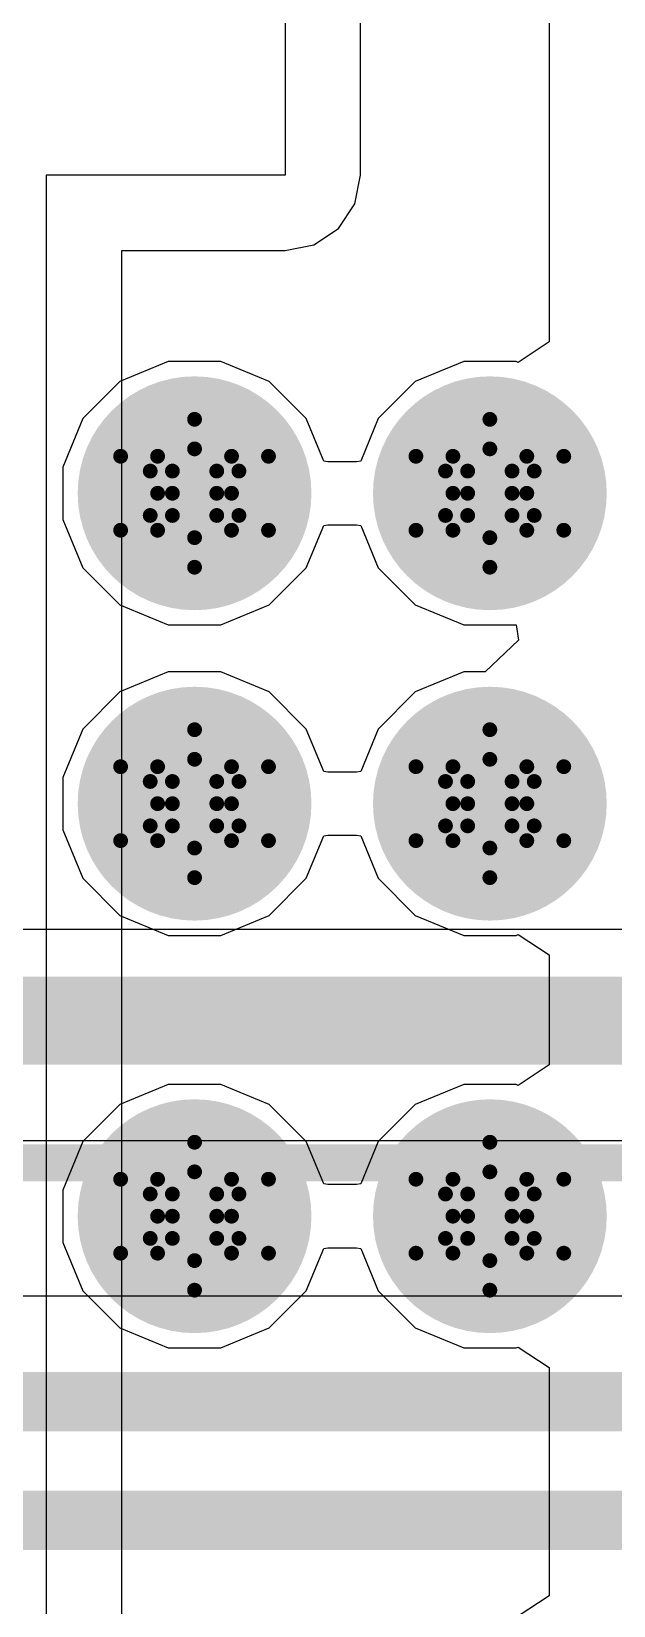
# Model space of a CAD drawing. Header units: inches. Extents: x -2.7 to 10.9, y -2.9 to 7.4.
# Drawn here: x 0.762 to 0.8407, y -1.4264 to -1.2136 of the extents above; entities that cross this region are included whole.
import ezdxf

# ---------------------------------------------------------------- set-up
doc = ezdxf.new("R2010")
doc.units = ezdxf.units.IN
doc.header["$MEASUREMENT"] = 0
for name, color, linetype in [('Board Outline', 216, 'Continuous'), ('Bottom Layer', 5, 'Continuous'), ('Bottom Solder', 6, 'Continuous'), ('Drill Drawing', 1, 'Continuous'), ('Layer 2', 16, 'Continuous'), ('Layer 3', 76, 'Continuous'), ('Top Layer', 1, 'Continuous'), ('Top Overlay', 2, 'Continuous'), ('Top Solder', 216, 'Continuous'), ('Via Holes', 16, 'Continuous')]:
    doc.layers.add(name, color=color, linetype=linetype)

# ---------------------------------------------------------------- blocks, each defined once
blk = doc.blocks.new('VKMD1451K101MV_3')
at = {"layer": 'Top Overlay'}
blk.add_lwpolyline([(0.04455, -0.16639, 0.006, 0.006, 0), (0.307, -0.16639, 0.006, 0.006, 0)], format="xyseb", dxfattribs=at)
blk = doc.blocks.new('VMMC0571J150MV_288')
at = {"layer": 'Top Overlay'}
blk.add_lwpolyline([(-0.095, 0.132, 0.005, 0.005, 0), (0.131, 0.132, 0.005, 0.005, 0)], format="xyseb", dxfattribs=at)

msp = doc.modelspace()

# ---------------------------------------------------------------- hatches: boundary and pattern name
at = {"layer": 'Bottom Layer'}
h = msp.add_hatch(color=5, dxfattribs=at)
edge = h.paths.add_edge_path()
edge.add_arc((0.78406, -1.27603), 0.01181, 0, 360)
h = msp.add_hatch(color=5, dxfattribs=at)
edge = h.paths.add_edge_path()
edge.add_arc((0.824, -1.27603), 0.01181, 0, 360)
h = msp.add_hatch(color=5, dxfattribs=at)
edge = h.paths.add_edge_path()
edge.add_arc((0.78406, -1.318), 0.01181, 0, 360)
h = msp.add_hatch(color=5, dxfattribs=at)
edge = h.paths.add_edge_path()
edge.add_arc((0.824, -1.318), 0.01181, 0, 360)
h = msp.add_hatch(color=5, dxfattribs=at)
edge = h.paths.add_edge_path()
edge.add_arc((0.78406, -1.37378), 0.01181, 0, 360)
h = msp.add_hatch(color=5, dxfattribs=at)
edge = h.paths.add_edge_path()
edge.add_arc((0.824, -1.37378), 0.01181, 0, 360)
at = {"layer": 'Bottom Solder'}
h = msp.add_hatch(color=6, dxfattribs=at)
edge = h.paths.add_edge_path()
edge.add_arc((0.78406, -1.27603), 0.01581, 0, 360)
h = msp.add_hatch(color=6, dxfattribs=at)
edge = h.paths.add_edge_path()
edge.add_arc((0.824, -1.27603), 0.01581, 0, 360)
h = msp.add_hatch(color=6, dxfattribs=at)
edge = h.paths.add_edge_path()
edge.add_arc((0.78406, -1.318), 0.01581, 0, 360)
h = msp.add_hatch(color=6, dxfattribs=at)
edge = h.paths.add_edge_path()
edge.add_arc((0.824, -1.318), 0.01581, 0, 360)
h = msp.add_hatch(color=6, dxfattribs=at)
edge = h.paths.add_edge_path()
edge.add_arc((0.78406, -1.37378), 0.01581, 0, 360)
h = msp.add_hatch(color=6, dxfattribs=at)
edge = h.paths.add_edge_path()
edge.add_arc((0.824, -1.37378), 0.01581, 0, 360)
at = {"layer": 'Layer 2'}
h = msp.add_hatch(color=16, dxfattribs=at)
edge = h.paths.add_edge_path()
edge.add_arc((0.78406, -1.27603), 0.01181, 0, 360)
h = msp.add_hatch(color=16, dxfattribs=at)
edge = h.paths.add_edge_path()
edge.add_arc((0.824, -1.27603), 0.01181, 0, 360)
h = msp.add_hatch(color=16, dxfattribs=at)
edge = h.paths.add_edge_path()
edge.add_arc((0.78406, -1.318), 0.01181, 0, 360)
h = msp.add_hatch(color=16, dxfattribs=at)
edge = h.paths.add_edge_path()
edge.add_arc((0.824, -1.318), 0.01181, 0, 360)
h = msp.add_hatch(color=16, dxfattribs=at)
edge = h.paths.add_edge_path()
edge.add_arc((0.78406, -1.37378), 0.01181, 0, 360)
h = msp.add_hatch(color=16, dxfattribs=at)
edge = h.paths.add_edge_path()
edge.add_arc((0.824, -1.37378), 0.01181, 0, 360)
at = {"layer": 'Layer 3'}
h = msp.add_hatch(color=76, dxfattribs=at)
edge = h.paths.add_edge_path()
edge.add_arc((0.78406, -1.27603), 0.01181, 0, 360)
h = msp.add_hatch(color=76, dxfattribs=at)
edge = h.paths.add_edge_path()
edge.add_arc((0.824, -1.27603), 0.01181, 0, 360)
h = msp.add_hatch(color=76, dxfattribs=at)
edge = h.paths.add_edge_path()
edge.add_arc((0.78406, -1.318), 0.01181, 0, 360)
h = msp.add_hatch(color=76, dxfattribs=at)
edge = h.paths.add_edge_path()
edge.add_arc((0.824, -1.318), 0.01181, 0, 360)
h = msp.add_hatch(color=76, dxfattribs=at)
edge = h.paths.add_edge_path()
edge.add_arc((0.78406, -1.37378), 0.01181, 0, 360)
h = msp.add_hatch(color=76, dxfattribs=at)
edge = h.paths.add_edge_path()
edge.add_arc((0.824, -1.37378), 0.01181, 0, 360)
at = {"layer": 'Top Layer'}
h = msp.add_hatch(color=1, dxfattribs=at)
edge = h.paths.add_edge_path()
edge.add_arc((0.78406, -1.27603), 0.01181, 0, 360)
h = msp.add_hatch(color=1, dxfattribs=at)
edge = h.paths.add_edge_path()
edge.add_arc((0.824, -1.27603), 0.01181, 0, 360)
h = msp.add_hatch(color=1, dxfattribs=at)
edge = h.paths.add_edge_path()
edge.add_arc((0.78406, -1.318), 0.01181, 0, 360)
h = msp.add_hatch(color=1, dxfattribs=at)
edge = h.paths.add_edge_path()
edge.add_arc((0.824, -1.318), 0.01181, 0, 360)
h = msp.add_hatch(color=1, dxfattribs=at)
edge = h.paths.add_edge_path()
edge.add_arc((0.78406, -1.37378), 0.01181, 0, 360)
h = msp.add_hatch(color=1, dxfattribs=at)
edge = h.paths.add_edge_path()
edge.add_arc((0.824, -1.37378), 0.01181, 0, 360)
at = {"layer": 'Top Solder'}
h = msp.add_hatch(color=216, dxfattribs=at)
edge = h.paths.add_edge_path()
edge.add_arc((0.78406, -1.27603), 0.01581, 0, 360)
h = msp.add_hatch(color=216, dxfattribs=at)
edge = h.paths.add_edge_path()
edge.add_arc((0.824, -1.27603), 0.01581, 0, 360)
h = msp.add_hatch(color=216, dxfattribs=at)
edge = h.paths.add_edge_path()
edge.add_arc((0.78406, -1.318), 0.01581, 0, 360)
h = msp.add_hatch(color=216, dxfattribs=at)
edge = h.paths.add_edge_path()
edge.add_arc((0.824, -1.318), 0.01581, 0, 360)
h = msp.add_hatch(color=216, dxfattribs=at)
edge = h.paths.add_edge_path()
edge.add_arc((0.78406, -1.37378), 0.01581, 0, 360)
h = msp.add_hatch(color=216, dxfattribs=at)
edge = h.paths.add_edge_path()
edge.add_arc((0.824, -1.37378), 0.01581, 0, 360)
at = {"layer": 'Via Holes'}
h = msp.add_hatch(color=7, dxfattribs=at)
edge = h.paths.add_edge_path()
edge.add_arc((0.78406, -1.27603), 0.00591, 0, 360)
h = msp.add_hatch(color=7, dxfattribs=at)
edge = h.paths.add_edge_path()
edge.add_arc((0.824, -1.27603), 0.00591, 0, 360)
h = msp.add_hatch(color=7, dxfattribs=at)
edge = h.paths.add_edge_path()
edge.add_arc((0.78406, -1.318), 0.00591, 0, 360)
h = msp.add_hatch(color=7, dxfattribs=at)
edge = h.paths.add_edge_path()
edge.add_arc((0.824, -1.318), 0.00591, 0, 360)
h = msp.add_hatch(color=7, dxfattribs=at)
edge = h.paths.add_edge_path()
edge.add_arc((0.78406, -1.37378), 0.00591, 0, 360)
h = msp.add_hatch(color=7, dxfattribs=at)
edge = h.paths.add_edge_path()
edge.add_arc((0.824, -1.37378), 0.00591, 0, 360)

# ---------------------------------------------------------------- linework, layer by layer
at = {"layer": 'Board Outline'}
msp.add_lwpolyline([(2.84412, -0.24125, 0.005, 0.005, -0.741893), (-2.49969, -1.37795, 0.005, 0.005, 0)], format="xyseb", dxfattribs=at)
at = {"layer": 'Bottom Layer'}
for p, q in [((1.13754, -1.33501), (0.74419, -1.33501)), ((0.68165, -1.36356), (1.13163, -1.36356)), ((1.1168, -1.38458), (0.67455, -1.38458))]:
    msp.add_line(p, q, dxfattribs=at)
for points in [[(0.67574, -1.34928, 0.008, 0.008, 0), (1.13754, -1.34928, 0.008, 0.008, 0)], [(0.67455, -1.39885, 0.008, 0.008, 0), (1.1168, -1.39885, 0.008, 0.008, 0)], [(0.68443, -1.41491, 0.008, 0.008, 0), (1.10305, -1.41491, 0.008, 0.008, 0)]]:
    msp.add_lwpolyline(points, format="xyseb", dxfattribs=at)
at = {"layer": 'Drill Drawing'}
for points in [[(0.77906, -1.27103, 0.002, 0.002, 0), (0.78406, -1.26603, 0.002, 0.002, 0)], [(0.78406, -1.26603, 0.002, 0.002, 0), (0.78906, -1.27103, 0.002, 0.002, 0)], [(0.819, -1.27103, 0.002, 0.002, 0), (0.824, -1.26603, 0.002, 0.002, 0)], [(0.824, -1.26603, 0.002, 0.002, 0), (0.829, -1.27103, 0.002, 0.002, 0)], [(0.77406, -1.27103, 0.002, 0.002, 0), (0.77906, -1.27603, 0.002, 0.002, 0)], [(0.77406, -1.27103, 0.002, 0.002, 0), (0.77906, -1.27103, 0.002, 0.002, 0)], [(0.78106, -1.27303, 0.002, 0.002, 0), (0.78406, -1.27003, 0.002, 0.002, 0)], [(0.78406, -1.27003, 0.002, 0.002, 0), (0.78706, -1.27303, 0.002, 0.002, 0)], [(0.78906, -1.27103, 0.002, 0.002, 0), (0.79406, -1.27103, 0.002, 0.002, 0)], [(0.78906, -1.27603, 0.002, 0.002, 0), (0.79406, -1.27103, 0.002, 0.002, 0)], [(0.814, -1.27103, 0.002, 0.002, 0), (0.819, -1.27603, 0.002, 0.002, 0)], [(0.814, -1.27103, 0.002, 0.002, 0), (0.819, -1.27103, 0.002, 0.002, 0)], [(0.821, -1.27303, 0.002, 0.002, 0), (0.824, -1.27003, 0.002, 0.002, 0)], [(0.824, -1.27003, 0.002, 0.002, 0), (0.827, -1.27303, 0.002, 0.002, 0)], [(0.829, -1.27103, 0.002, 0.002, 0), (0.834, -1.27103, 0.002, 0.002, 0)], [(0.829, -1.27603, 0.002, 0.002, 0), (0.834, -1.27103, 0.002, 0.002, 0)], [(0.77806, -1.27303, 0.002, 0.002, 0), (0.78106, -1.27603, 0.002, 0.002, 0)], [(0.77806, -1.27303, 0.002, 0.002, 0), (0.78106, -1.27303, 0.002, 0.002, 0)], [(0.78706, -1.27303, 0.002, 0.002, 0), (0.79006, -1.27303, 0.002, 0.002, 0)], [(0.78706, -1.27603, 0.002, 0.002, 0), (0.79006, -1.27303, 0.002, 0.002, 0)], [(0.818, -1.27303, 0.002, 0.002, 0), (0.821, -1.27603, 0.002, 0.002, 0)], [(0.818, -1.27303, 0.002, 0.002, 0), (0.821, -1.27303, 0.002, 0.002, 0)], [(0.827, -1.27303, 0.002, 0.002, 0), (0.83, -1.27303, 0.002, 0.002, 0)], [(0.827, -1.27603, 0.002, 0.002, 0), (0.83, -1.27303, 0.002, 0.002, 0)], [(0.77406, -1.28103, 0.002, 0.002, 0), (0.77906, -1.27603, 0.002, 0.002, 0)], [(0.77806, -1.27903, 0.002, 0.002, 0), (0.78106, -1.27603, 0.002, 0.002, 0)], [(0.78706, -1.27603, 0.002, 0.002, 0), (0.79006, -1.27903, 0.002, 0.002, 0)], [(0.78906, -1.27603, 0.002, 0.002, 0), (0.79406, -1.28103, 0.002, 0.002, 0)], [(0.814, -1.28103, 0.002, 0.002, 0), (0.819, -1.27603, 0.002, 0.002, 0)], [(0.818, -1.27903, 0.002, 0.002, 0), (0.821, -1.27603, 0.002, 0.002, 0)], [(0.827, -1.27603, 0.002, 0.002, 0), (0.83, -1.27903, 0.002, 0.002, 0)], [(0.829, -1.27603, 0.002, 0.002, 0), (0.834, -1.28103, 0.002, 0.002, 0)], [(0.77806, -1.27903, 0.002, 0.002, 0), (0.78106, -1.27903, 0.002, 0.002, 0)], [(0.78106, -1.27903, 0.002, 0.002, 0), (0.78406, -1.28203, 0.002, 0.002, 0)], [(0.78406, -1.28203, 0.002, 0.002, 0), (0.78706, -1.27903, 0.002, 0.002, 0)], [(0.78706, -1.27903, 0.002, 0.002, 0), (0.79006, -1.27903, 0.002, 0.002, 0)], [(0.818, -1.27903, 0.002, 0.002, 0), (0.821, -1.27903, 0.002, 0.002, 0)], [(0.821, -1.27903, 0.002, 0.002, 0), (0.824, -1.28203, 0.002, 0.002, 0)], [(0.824, -1.28203, 0.002, 0.002, 0), (0.827, -1.27903, 0.002, 0.002, 0)], [(0.827, -1.27903, 0.002, 0.002, 0), (0.83, -1.27903, 0.002, 0.002, 0)], [(0.77406, -1.28103, 0.002, 0.002, 0), (0.77906, -1.28103, 0.002, 0.002, 0)], [(0.77906, -1.28103, 0.002, 0.002, 0), (0.78406, -1.28603, 0.002, 0.002, 0)], [(0.78406, -1.28603, 0.002, 0.002, 0), (0.78906, -1.28103, 0.002, 0.002, 0)], [(0.78906, -1.28103, 0.002, 0.002, 0), (0.79406, -1.28103, 0.002, 0.002, 0)], [(0.814, -1.28103, 0.002, 0.002, 0), (0.819, -1.28103, 0.002, 0.002, 0)], [(0.819, -1.28103, 0.002, 0.002, 0), (0.824, -1.28603, 0.002, 0.002, 0)], [(0.824, -1.28603, 0.002, 0.002, 0), (0.829, -1.28103, 0.002, 0.002, 0)], [(0.829, -1.28103, 0.002, 0.002, 0), (0.834, -1.28103, 0.002, 0.002, 0)], [(0.77906, -1.313, 0.002, 0.002, 0), (0.78406, -1.308, 0.002, 0.002, 0)], [(0.78406, -1.308, 0.002, 0.002, 0), (0.78906, -1.313, 0.002, 0.002, 0)], [(0.819, -1.313, 0.002, 0.002, 0), (0.824, -1.308, 0.002, 0.002, 0)], [(0.824, -1.308, 0.002, 0.002, 0), (0.829, -1.313, 0.002, 0.002, 0)], [(0.78106, -1.315, 0.002, 0.002, 0), (0.78406, -1.312, 0.002, 0.002, 0)], [(0.78406, -1.312, 0.002, 0.002, 0), (0.78706, -1.315, 0.002, 0.002, 0)], [(0.821, -1.315, 0.002, 0.002, 0), (0.824, -1.312, 0.002, 0.002, 0)], [(0.824, -1.312, 0.002, 0.002, 0), (0.827, -1.315, 0.002, 0.002, 0)], [(0.77406, -1.313, 0.002, 0.002, 0), (0.77906, -1.318, 0.002, 0.002, 0)], [(0.77406, -1.313, 0.002, 0.002, 0), (0.77906, -1.313, 0.002, 0.002, 0)], [(0.78906, -1.313, 0.002, 0.002, 0), (0.79406, -1.313, 0.002, 0.002, 0)], [(0.78906, -1.318, 0.002, 0.002, 0), (0.79406, -1.313, 0.002, 0.002, 0)], [(0.814, -1.313, 0.002, 0.002, 0), (0.819, -1.318, 0.002, 0.002, 0)], [(0.814, -1.313, 0.002, 0.002, 0), (0.819, -1.313, 0.002, 0.002, 0)], [(0.829, -1.313, 0.002, 0.002, 0), (0.834, -1.313, 0.002, 0.002, 0)], [(0.829, -1.318, 0.002, 0.002, 0), (0.834, -1.313, 0.002, 0.002, 0)], [(0.77806, -1.315, 0.002, 0.002, 0), (0.78106, -1.318, 0.002, 0.002, 0)], [(0.77806, -1.315, 0.002, 0.002, 0), (0.78106, -1.315, 0.002, 0.002, 0)], [(0.78706, -1.315, 0.002, 0.002, 0), (0.79006, -1.315, 0.002, 0.002, 0)], [(0.78706, -1.318, 0.002, 0.002, 0), (0.79006, -1.315, 0.002, 0.002, 0)], [(0.818, -1.315, 0.002, 0.002, 0), (0.821, -1.318, 0.002, 0.002, 0)], [(0.818, -1.315, 0.002, 0.002, 0), (0.821, -1.315, 0.002, 0.002, 0)], [(0.827, -1.315, 0.002, 0.002, 0), (0.83, -1.315, 0.002, 0.002, 0)], [(0.827, -1.318, 0.002, 0.002, 0), (0.83, -1.315, 0.002, 0.002, 0)], [(0.77406, -1.323, 0.002, 0.002, 0), (0.77906, -1.318, 0.002, 0.002, 0)], [(0.77806, -1.321, 0.002, 0.002, 0), (0.78106, -1.318, 0.002, 0.002, 0)], [(0.78706, -1.318, 0.002, 0.002, 0), (0.79006, -1.321, 0.002, 0.002, 0)], [(0.78906, -1.318, 0.002, 0.002, 0), (0.79406, -1.323, 0.002, 0.002, 0)], [(0.814, -1.323, 0.002, 0.002, 0), (0.819, -1.318, 0.002, 0.002, 0)], [(0.818, -1.321, 0.002, 0.002, 0), (0.821, -1.318, 0.002, 0.002, 0)], [(0.827, -1.318, 0.002, 0.002, 0), (0.83, -1.321, 0.002, 0.002, 0)], [(0.829, -1.318, 0.002, 0.002, 0), (0.834, -1.323, 0.002, 0.002, 0)], [(0.77806, -1.321, 0.002, 0.002, 0), (0.78106, -1.321, 0.002, 0.002, 0)], [(0.78106, -1.321, 0.002, 0.002, 0), (0.78406, -1.324, 0.002, 0.002, 0)], [(0.78406, -1.324, 0.002, 0.002, 0), (0.78706, -1.321, 0.002, 0.002, 0)], [(0.78706, -1.321, 0.002, 0.002, 0), (0.79006, -1.321, 0.002, 0.002, 0)], [(0.818, -1.321, 0.002, 0.002, 0), (0.821, -1.321, 0.002, 0.002, 0)], [(0.821, -1.321, 0.002, 0.002, 0), (0.824, -1.324, 0.002, 0.002, 0)], [(0.824, -1.324, 0.002, 0.002, 0), (0.827, -1.321, 0.002, 0.002, 0)], [(0.827, -1.321, 0.002, 0.002, 0), (0.83, -1.321, 0.002, 0.002, 0)], [(0.77406, -1.323, 0.002, 0.002, 0), (0.77906, -1.323, 0.002, 0.002, 0)], [(0.77906, -1.323, 0.002, 0.002, 0), (0.78406, -1.328, 0.002, 0.002, 0)], [(0.78406, -1.328, 0.002, 0.002, 0), (0.78906, -1.323, 0.002, 0.002, 0)], [(0.78906, -1.323, 0.002, 0.002, 0), (0.79406, -1.323, 0.002, 0.002, 0)], [(0.814, -1.323, 0.002, 0.002, 0), (0.819, -1.323, 0.002, 0.002, 0)], [(0.819, -1.323, 0.002, 0.002, 0), (0.824, -1.328, 0.002, 0.002, 0)], [(0.824, -1.328, 0.002, 0.002, 0), (0.829, -1.323, 0.002, 0.002, 0)], [(0.829, -1.323, 0.002, 0.002, 0), (0.834, -1.323, 0.002, 0.002, 0)], [(0.77906, -1.36878, 0.002, 0.002, 0), (0.78406, -1.36378, 0.002, 0.002, 0)], [(0.78406, -1.36378, 0.002, 0.002, 0), (0.78906, -1.36878, 0.002, 0.002, 0)], [(0.819, -1.36878, 0.002, 0.002, 0), (0.824, -1.36378, 0.002, 0.002, 0)], [(0.824, -1.36378, 0.002, 0.002, 0), (0.829, -1.36878, 0.002, 0.002, 0)], [(0.77406, -1.36878, 0.002, 0.002, 0), (0.77906, -1.37378, 0.002, 0.002, 0)], [(0.77406, -1.36878, 0.002, 0.002, 0), (0.77906, -1.36878, 0.002, 0.002, 0)], [(0.78106, -1.37078, 0.002, 0.002, 0), (0.78406, -1.36778, 0.002, 0.002, 0)], [(0.78406, -1.36778, 0.002, 0.002, 0), (0.78706, -1.37078, 0.002, 0.002, 0)], [(0.78906, -1.36878, 0.002, 0.002, 0), (0.79406, -1.36878, 0.002, 0.002, 0)], [(0.78906, -1.37378, 0.002, 0.002, 0), (0.79406, -1.36878, 0.002, 0.002, 0)], [(0.814, -1.36878, 0.002, 0.002, 0), (0.819, -1.37378, 0.002, 0.002, 0)], [(0.814, -1.36878, 0.002, 0.002, 0), (0.819, -1.36878, 0.002, 0.002, 0)], [(0.821, -1.37078, 0.002, 0.002, 0), (0.824, -1.36778, 0.002, 0.002, 0)], [(0.824, -1.36778, 0.002, 0.002, 0), (0.827, -1.37078, 0.002, 0.002, 0)], [(0.829, -1.36878, 0.002, 0.002, 0), (0.834, -1.36878, 0.002, 0.002, 0)], [(0.829, -1.37378, 0.002, 0.002, 0), (0.834, -1.36878, 0.002, 0.002, 0)], [(0.77806, -1.37078, 0.002, 0.002, 0), (0.78106, -1.37378, 0.002, 0.002, 0)], [(0.77806, -1.37078, 0.002, 0.002, 0), (0.78106, -1.37078, 0.002, 0.002, 0)], [(0.78706, -1.37078, 0.002, 0.002, 0), (0.79006, -1.37078, 0.002, 0.002, 0)], [(0.78706, -1.37378, 0.002, 0.002, 0), (0.79006, -1.37078, 0.002, 0.002, 0)], [(0.818, -1.37078, 0.002, 0.002, 0), (0.821, -1.37378, 0.002, 0.002, 0)], [(0.818, -1.37078, 0.002, 0.002, 0), (0.821, -1.37078, 0.002, 0.002, 0)], [(0.827, -1.37078, 0.002, 0.002, 0), (0.83, -1.37078, 0.002, 0.002, 0)], [(0.827, -1.37378, 0.002, 0.002, 0), (0.83, -1.37078, 0.002, 0.002, 0)], [(0.77406, -1.37878, 0.002, 0.002, 0), (0.77906, -1.37378, 0.002, 0.002, 0)], [(0.77806, -1.37678, 0.002, 0.002, 0), (0.78106, -1.37378, 0.002, 0.002, 0)], [(0.78706, -1.37378, 0.002, 0.002, 0), (0.79006, -1.37678, 0.002, 0.002, 0)], [(0.78906, -1.37378, 0.002, 0.002, 0), (0.79406, -1.37878, 0.002, 0.002, 0)], [(0.814, -1.37878, 0.002, 0.002, 0), (0.819, -1.37378, 0.002, 0.002, 0)], [(0.818, -1.37678, 0.002, 0.002, 0), (0.821, -1.37378, 0.002, 0.002, 0)], [(0.827, -1.37378, 0.002, 0.002, 0), (0.83, -1.37678, 0.002, 0.002, 0)], [(0.829, -1.37378, 0.002, 0.002, 0), (0.834, -1.37878, 0.002, 0.002, 0)], [(0.77806, -1.37678, 0.002, 0.002, 0), (0.78106, -1.37678, 0.002, 0.002, 0)], [(0.78106, -1.37678, 0.002, 0.002, 0), (0.78406, -1.37978, 0.002, 0.002, 0)], [(0.78406, -1.37978, 0.002, 0.002, 0), (0.78706, -1.37678, 0.002, 0.002, 0)], [(0.78706, -1.37678, 0.002, 0.002, 0), (0.79006, -1.37678, 0.002, 0.002, 0)], [(0.818, -1.37678, 0.002, 0.002, 0), (0.821, -1.37678, 0.002, 0.002, 0)], [(0.821, -1.37678, 0.002, 0.002, 0), (0.824, -1.37978, 0.002, 0.002, 0)], [(0.824, -1.37978, 0.002, 0.002, 0), (0.827, -1.37678, 0.002, 0.002, 0)], [(0.827, -1.37678, 0.002, 0.002, 0), (0.83, -1.37678, 0.002, 0.002, 0)], [(0.77406, -1.37878, 0.002, 0.002, 0), (0.77906, -1.37878, 0.002, 0.002, 0)], [(0.77906, -1.37878, 0.002, 0.002, 0), (0.78406, -1.38378, 0.002, 0.002, 0)], [(0.78406, -1.38378, 0.002, 0.002, 0), (0.78906, -1.37878, 0.002, 0.002, 0)], [(0.78906, -1.37878, 0.002, 0.002, 0), (0.79406, -1.37878, 0.002, 0.002, 0)], [(0.814, -1.37878, 0.002, 0.002, 0), (0.819, -1.37878, 0.002, 0.002, 0)], [(0.819, -1.37878, 0.002, 0.002, 0), (0.824, -1.38378, 0.002, 0.002, 0)], [(0.824, -1.38378, 0.002, 0.002, 0), (0.829, -1.37878, 0.002, 0.002, 0)], [(0.829, -1.37878, 0.002, 0.002, 0), (0.834, -1.37878, 0.002, 0.002, 0)]]:
    msp.add_lwpolyline(points, format="xyseb", dxfattribs=at)
for points in [[(0.78356, -1.26603, 0.001, 0.001, 1), (0.78456, -1.26603, 0.001, 0.001, 1)], [(0.78356, -1.26603, 0.001, 0.001, 1), (0.78456, -1.26603, 0.001, 0.001, 1)], [(0.8235, -1.26603, 0.001, 0.001, 1), (0.8245, -1.26603, 0.001, 0.001, 1)], [(0.8235, -1.26603, 0.001, 0.001, 1), (0.8245, -1.26603, 0.001, 0.001, 1)], [(0.77356, -1.27103, 0.001, 0.001, 1), (0.77456, -1.27103, 0.001, 0.001, 1)], [(0.77356, -1.27103, 0.001, 0.001, 1), (0.77456, -1.27103, 0.001, 0.001, 1)], [(0.77856, -1.27103, 0.001, 0.001, 1), (0.77956, -1.27103, 0.001, 0.001, 1)], [(0.77856, -1.27103, 0.001, 0.001, 1), (0.77956, -1.27103, 0.001, 0.001, 1)], [(0.78356, -1.27003, 0.001, 0.001, 1), (0.78456, -1.27003, 0.001, 0.001, 1)], [(0.78356, -1.27003, 0.001, 0.001, 1), (0.78456, -1.27003, 0.001, 0.001, 1)], [(0.78856, -1.27103, 0.001, 0.001, 1), (0.78956, -1.27103, 0.001, 0.001, 1)], [(0.78856, -1.27103, 0.001, 0.001, 1), (0.78956, -1.27103, 0.001, 0.001, 1)], [(0.79356, -1.27103, 0.001, 0.001, 1), (0.79456, -1.27103, 0.001, 0.001, 1)], [(0.79356, -1.27103, 0.001, 0.001, 1), (0.79456, -1.27103, 0.001, 0.001, 1)], [(0.8135, -1.27103, 0.001, 0.001, 1), (0.8145, -1.27103, 0.001, 0.001, 1)], [(0.8135, -1.27103, 0.001, 0.001, 1), (0.8145, -1.27103, 0.001, 0.001, 1)], [(0.8185, -1.27103, 0.001, 0.001, 1), (0.8195, -1.27103, 0.001, 0.001, 1)], [(0.8185, -1.27103, 0.001, 0.001, 1), (0.8195, -1.27103, 0.001, 0.001, 1)], [(0.8235, -1.27003, 0.001, 0.001, 1), (0.8245, -1.27003, 0.001, 0.001, 1)], [(0.8235, -1.27003, 0.001, 0.001, 1), (0.8245, -1.27003, 0.001, 0.001, 1)], [(0.8285, -1.27103, 0.001, 0.001, 1), (0.8295, -1.27103, 0.001, 0.001, 1)], [(0.8285, -1.27103, 0.001, 0.001, 1), (0.8295, -1.27103, 0.001, 0.001, 1)], [(0.8335, -1.27103, 0.001, 0.001, 1), (0.8345, -1.27103, 0.001, 0.001, 1)], [(0.8335, -1.27103, 0.001, 0.001, 1), (0.8345, -1.27103, 0.001, 0.001, 1)], [(0.77756, -1.27303, 0.001, 0.001, 1), (0.77856, -1.27303, 0.001, 0.001, 1)], [(0.77756, -1.27303, 0.001, 0.001, 1), (0.77856, -1.27303, 0.001, 0.001, 1)], [(0.78056, -1.27303, 0.001, 0.001, 1), (0.78156, -1.27303, 0.001, 0.001, 1)], [(0.78056, -1.27303, 0.001, 0.001, 1), (0.78156, -1.27303, 0.001, 0.001, 1)], [(0.78656, -1.27303, 0.001, 0.001, 1), (0.78756, -1.27303, 0.001, 0.001, 1)], [(0.78656, -1.27303, 0.001, 0.001, 1), (0.78756, -1.27303, 0.001, 0.001, 1)], [(0.78956, -1.27303, 0.001, 0.001, 1), (0.79056, -1.27303, 0.001, 0.001, 1)], [(0.78956, -1.27303, 0.001, 0.001, 1), (0.79056, -1.27303, 0.001, 0.001, 1)], [(0.8175, -1.27303, 0.001, 0.001, 1), (0.8185, -1.27303, 0.001, 0.001, 1)], [(0.8175, -1.27303, 0.001, 0.001, 1), (0.8185, -1.27303, 0.001, 0.001, 1)], [(0.8205, -1.27303, 0.001, 0.001, 1), (0.8215, -1.27303, 0.001, 0.001, 1)], [(0.8205, -1.27303, 0.001, 0.001, 1), (0.8215, -1.27303, 0.001, 0.001, 1)], [(0.8265, -1.27303, 0.001, 0.001, 1), (0.8275, -1.27303, 0.001, 0.001, 1)], [(0.8265, -1.27303, 0.001, 0.001, 1), (0.8275, -1.27303, 0.001, 0.001, 1)], [(0.8295, -1.27303, 0.001, 0.001, 1), (0.8305, -1.27303, 0.001, 0.001, 1)], [(0.8295, -1.27303, 0.001, 0.001, 1), (0.8305, -1.27303, 0.001, 0.001, 1)], [(0.77856, -1.27603, 0.001, 0.001, 1), (0.77956, -1.27603, 0.001, 0.001, 1)], [(0.77856, -1.27603, 0.001, 0.001, 1), (0.77956, -1.27603, 0.001, 0.001, 1)], [(0.78056, -1.27603, 0.001, 0.001, 1), (0.78156, -1.27603, 0.001, 0.001, 1)], [(0.78056, -1.27603, 0.001, 0.001, 1), (0.78156, -1.27603, 0.001, 0.001, 1)], [(0.78656, -1.27603, 0.001, 0.001, 1), (0.78756, -1.27603, 0.001, 0.001, 1)], [(0.78656, -1.27603, 0.001, 0.001, 1), (0.78756, -1.27603, 0.001, 0.001, 1)], [(0.78856, -1.27603, 0.001, 0.001, 1), (0.78956, -1.27603, 0.001, 0.001, 1)], [(0.78856, -1.27603, 0.001, 0.001, 1), (0.78956, -1.27603, 0.001, 0.001, 1)], [(0.8185, -1.27603, 0.001, 0.001, 1), (0.8195, -1.27603, 0.001, 0.001, 1)], [(0.8185, -1.27603, 0.001, 0.001, 1), (0.8195, -1.27603, 0.001, 0.001, 1)], [(0.8205, -1.27603, 0.001, 0.001, 1), (0.8215, -1.27603, 0.001, 0.001, 1)], [(0.8205, -1.27603, 0.001, 0.001, 1), (0.8215, -1.27603, 0.001, 0.001, 1)], [(0.8265, -1.27603, 0.001, 0.001, 1), (0.8275, -1.27603, 0.001, 0.001, 1)], [(0.8265, -1.27603, 0.001, 0.001, 1), (0.8275, -1.27603, 0.001, 0.001, 1)], [(0.8285, -1.27603, 0.001, 0.001, 1), (0.8295, -1.27603, 0.001, 0.001, 1)], [(0.8285, -1.27603, 0.001, 0.001, 1), (0.8295, -1.27603, 0.001, 0.001, 1)], [(0.77756, -1.27903, 0.001, 0.001, 1), (0.77856, -1.27903, 0.001, 0.001, 1)], [(0.77756, -1.27903, 0.001, 0.001, 1), (0.77856, -1.27903, 0.001, 0.001, 1)], [(0.78056, -1.27903, 0.001, 0.001, 1), (0.78156, -1.27903, 0.001, 0.001, 1)], [(0.78056, -1.27903, 0.001, 0.001, 1), (0.78156, -1.27903, 0.001, 0.001, 1)], [(0.78656, -1.27903, 0.001, 0.001, 1), (0.78756, -1.27903, 0.001, 0.001, 1)], [(0.78656, -1.27903, 0.001, 0.001, 1), (0.78756, -1.27903, 0.001, 0.001, 1)], [(0.78956, -1.27903, 0.001, 0.001, 1), (0.79056, -1.27903, 0.001, 0.001, 1)], [(0.78956, -1.27903, 0.001, 0.001, 1), (0.79056, -1.27903, 0.001, 0.001, 1)], [(0.8175, -1.27903, 0.001, 0.001, 1), (0.8185, -1.27903, 0.001, 0.001, 1)], [(0.8175, -1.27903, 0.001, 0.001, 1), (0.8185, -1.27903, 0.001, 0.001, 1)], [(0.8205, -1.27903, 0.001, 0.001, 1), (0.8215, -1.27903, 0.001, 0.001, 1)], [(0.8205, -1.27903, 0.001, 0.001, 1), (0.8215, -1.27903, 0.001, 0.001, 1)], [(0.8265, -1.27903, 0.001, 0.001, 1), (0.8275, -1.27903, 0.001, 0.001, 1)], [(0.8265, -1.27903, 0.001, 0.001, 1), (0.8275, -1.27903, 0.001, 0.001, 1)], [(0.8295, -1.27903, 0.001, 0.001, 1), (0.8305, -1.27903, 0.001, 0.001, 1)], [(0.8295, -1.27903, 0.001, 0.001, 1), (0.8305, -1.27903, 0.001, 0.001, 1)], [(0.77356, -1.28103, 0.001, 0.001, 1), (0.77456, -1.28103, 0.001, 0.001, 1)], [(0.77356, -1.28103, 0.001, 0.001, 1), (0.77456, -1.28103, 0.001, 0.001, 1)], [(0.77856, -1.28103, 0.001, 0.001, 1), (0.77956, -1.28103, 0.001, 0.001, 1)], [(0.77856, -1.28103, 0.001, 0.001, 1), (0.77956, -1.28103, 0.001, 0.001, 1)], [(0.78356, -1.28203, 0.001, 0.001, 1), (0.78456, -1.28203, 0.001, 0.001, 1)], [(0.78356, -1.28203, 0.001, 0.001, 1), (0.78456, -1.28203, 0.001, 0.001, 1)], [(0.78856, -1.28103, 0.001, 0.001, 1), (0.78956, -1.28103, 0.001, 0.001, 1)], [(0.78856, -1.28103, 0.001, 0.001, 1), (0.78956, -1.28103, 0.001, 0.001, 1)], [(0.79356, -1.28103, 0.001, 0.001, 1), (0.79456, -1.28103, 0.001, 0.001, 1)], [(0.79356, -1.28103, 0.001, 0.001, 1), (0.79456, -1.28103, 0.001, 0.001, 1)], [(0.8135, -1.28103, 0.001, 0.001, 1), (0.8145, -1.28103, 0.001, 0.001, 1)], [(0.8135, -1.28103, 0.001, 0.001, 1), (0.8145, -1.28103, 0.001, 0.001, 1)], [(0.8185, -1.28103, 0.001, 0.001, 1), (0.8195, -1.28103, 0.001, 0.001, 1)], [(0.8185, -1.28103, 0.001, 0.001, 1), (0.8195, -1.28103, 0.001, 0.001, 1)], [(0.8235, -1.28203, 0.001, 0.001, 1), (0.8245, -1.28203, 0.001, 0.001, 1)], [(0.8235, -1.28203, 0.001, 0.001, 1), (0.8245, -1.28203, 0.001, 0.001, 1)], [(0.8285, -1.28103, 0.001, 0.001, 1), (0.8295, -1.28103, 0.001, 0.001, 1)], [(0.8285, -1.28103, 0.001, 0.001, 1), (0.8295, -1.28103, 0.001, 0.001, 1)], [(0.8335, -1.28103, 0.001, 0.001, 1), (0.8345, -1.28103, 0.001, 0.001, 1)], [(0.8335, -1.28103, 0.001, 0.001, 1), (0.8345, -1.28103, 0.001, 0.001, 1)], [(0.78356, -1.28603, 0.001, 0.001, 1), (0.78456, -1.28603, 0.001, 0.001, 1)], [(0.78356, -1.28603, 0.001, 0.001, 1), (0.78456, -1.28603, 0.001, 0.001, 1)], [(0.8235, -1.28603, 0.001, 0.001, 1), (0.8245, -1.28603, 0.001, 0.001, 1)], [(0.8235, -1.28603, 0.001, 0.001, 1), (0.8245, -1.28603, 0.001, 0.001, 1)], [(0.78356, -1.308, 0.001, 0.001, 1), (0.78456, -1.308, 0.001, 0.001, 1)], [(0.78356, -1.308, 0.001, 0.001, 1), (0.78456, -1.308, 0.001, 0.001, 1)], [(0.8235, -1.308, 0.001, 0.001, 1), (0.8245, -1.308, 0.001, 0.001, 1)], [(0.8235, -1.308, 0.001, 0.001, 1), (0.8245, -1.308, 0.001, 0.001, 1)], [(0.78356, -1.312, 0.001, 0.001, 1), (0.78456, -1.312, 0.001, 0.001, 1)], [(0.78356, -1.312, 0.001, 0.001, 1), (0.78456, -1.312, 0.001, 0.001, 1)], [(0.8235, -1.312, 0.001, 0.001, 1), (0.8245, -1.312, 0.001, 0.001, 1)], [(0.8235, -1.312, 0.001, 0.001, 1), (0.8245, -1.312, 0.001, 0.001, 1)], [(0.77356, -1.313, 0.001, 0.001, 1), (0.77456, -1.313, 0.001, 0.001, 1)], [(0.77356, -1.313, 0.001, 0.001, 1), (0.77456, -1.313, 0.001, 0.001, 1)], [(0.77856, -1.313, 0.001, 0.001, 1), (0.77956, -1.313, 0.001, 0.001, 1)], [(0.77856, -1.313, 0.001, 0.001, 1), (0.77956, -1.313, 0.001, 0.001, 1)], [(0.78856, -1.313, 0.001, 0.001, 1), (0.78956, -1.313, 0.001, 0.001, 1)], [(0.78856, -1.313, 0.001, 0.001, 1), (0.78956, -1.313, 0.001, 0.001, 1)], [(0.79356, -1.313, 0.001, 0.001, 1), (0.79456, -1.313, 0.001, 0.001, 1)], [(0.79356, -1.313, 0.001, 0.001, 1), (0.79456, -1.313, 0.001, 0.001, 1)], [(0.8135, -1.313, 0.001, 0.001, 1), (0.8145, -1.313, 0.001, 0.001, 1)], [(0.8135, -1.313, 0.001, 0.001, 1), (0.8145, -1.313, 0.001, 0.001, 1)], [(0.8185, -1.313, 0.001, 0.001, 1), (0.8195, -1.313, 0.001, 0.001, 1)], [(0.8185, -1.313, 0.001, 0.001, 1), (0.8195, -1.313, 0.001, 0.001, 1)], [(0.8285, -1.313, 0.001, 0.001, 1), (0.8295, -1.313, 0.001, 0.001, 1)], [(0.8285, -1.313, 0.001, 0.001, 1), (0.8295, -1.313, 0.001, 0.001, 1)], [(0.8335, -1.313, 0.001, 0.001, 1), (0.8345, -1.313, 0.001, 0.001, 1)], [(0.8335, -1.313, 0.001, 0.001, 1), (0.8345, -1.313, 0.001, 0.001, 1)], [(0.77756, -1.315, 0.001, 0.001, 1), (0.77856, -1.315, 0.001, 0.001, 1)], [(0.77756, -1.315, 0.001, 0.001, 1), (0.77856, -1.315, 0.001, 0.001, 1)], [(0.78056, -1.315, 0.001, 0.001, 1), (0.78156, -1.315, 0.001, 0.001, 1)], [(0.78056, -1.315, 0.001, 0.001, 1), (0.78156, -1.315, 0.001, 0.001, 1)], [(0.78656, -1.315, 0.001, 0.001, 1), (0.78756, -1.315, 0.001, 0.001, 1)], [(0.78656, -1.315, 0.001, 0.001, 1), (0.78756, -1.315, 0.001, 0.001, 1)], [(0.78956, -1.315, 0.001, 0.001, 1), (0.79056, -1.315, 0.001, 0.001, 1)], [(0.78956, -1.315, 0.001, 0.001, 1), (0.79056, -1.315, 0.001, 0.001, 1)], [(0.8175, -1.315, 0.001, 0.001, 1), (0.8185, -1.315, 0.001, 0.001, 1)], [(0.8175, -1.315, 0.001, 0.001, 1), (0.8185, -1.315, 0.001, 0.001, 1)], [(0.8205, -1.315, 0.001, 0.001, 1), (0.8215, -1.315, 0.001, 0.001, 1)], [(0.8205, -1.315, 0.001, 0.001, 1), (0.8215, -1.315, 0.001, 0.001, 1)], [(0.8265, -1.315, 0.001, 0.001, 1), (0.8275, -1.315, 0.001, 0.001, 1)], [(0.8265, -1.315, 0.001, 0.001, 1), (0.8275, -1.315, 0.001, 0.001, 1)], [(0.8295, -1.315, 0.001, 0.001, 1), (0.8305, -1.315, 0.001, 0.001, 1)], [(0.8295, -1.315, 0.001, 0.001, 1), (0.8305, -1.315, 0.001, 0.001, 1)], [(0.77856, -1.318, 0.001, 0.001, 1), (0.77956, -1.318, 0.001, 0.001, 1)], [(0.77856, -1.318, 0.001, 0.001, 1), (0.77956, -1.318, 0.001, 0.001, 1)], [(0.78056, -1.318, 0.001, 0.001, 1), (0.78156, -1.318, 0.001, 0.001, 1)], [(0.78056, -1.318, 0.001, 0.001, 1), (0.78156, -1.318, 0.001, 0.001, 1)], [(0.78656, -1.318, 0.001, 0.001, 1), (0.78756, -1.318, 0.001, 0.001, 1)], [(0.78656, -1.318, 0.001, 0.001, 1), (0.78756, -1.318, 0.001, 0.001, 1)], [(0.78856, -1.318, 0.001, 0.001, 1), (0.78956, -1.318, 0.001, 0.001, 1)], [(0.78856, -1.318, 0.001, 0.001, 1), (0.78956, -1.318, 0.001, 0.001, 1)], [(0.8185, -1.318, 0.001, 0.001, 1), (0.8195, -1.318, 0.001, 0.001, 1)], [(0.8185, -1.318, 0.001, 0.001, 1), (0.8195, -1.318, 0.001, 0.001, 1)], [(0.8205, -1.318, 0.001, 0.001, 1), (0.8215, -1.318, 0.001, 0.001, 1)], [(0.8205, -1.318, 0.001, 0.001, 1), (0.8215, -1.318, 0.001, 0.001, 1)], [(0.8265, -1.318, 0.001, 0.001, 1), (0.8275, -1.318, 0.001, 0.001, 1)], [(0.8265, -1.318, 0.001, 0.001, 1), (0.8275, -1.318, 0.001, 0.001, 1)], [(0.8285, -1.318, 0.001, 0.001, 1), (0.8295, -1.318, 0.001, 0.001, 1)], [(0.8285, -1.318, 0.001, 0.001, 1), (0.8295, -1.318, 0.001, 0.001, 1)], [(0.77756, -1.321, 0.001, 0.001, 1), (0.77856, -1.321, 0.001, 0.001, 1)], [(0.77756, -1.321, 0.001, 0.001, 1), (0.77856, -1.321, 0.001, 0.001, 1)], [(0.78056, -1.321, 0.001, 0.001, 1), (0.78156, -1.321, 0.001, 0.001, 1)], [(0.78056, -1.321, 0.001, 0.001, 1), (0.78156, -1.321, 0.001, 0.001, 1)], [(0.78656, -1.321, 0.001, 0.001, 1), (0.78756, -1.321, 0.001, 0.001, 1)], [(0.78656, -1.321, 0.001, 0.001, 1), (0.78756, -1.321, 0.001, 0.001, 1)], [(0.78956, -1.321, 0.001, 0.001, 1), (0.79056, -1.321, 0.001, 0.001, 1)], [(0.78956, -1.321, 0.001, 0.001, 1), (0.79056, -1.321, 0.001, 0.001, 1)], [(0.8175, -1.321, 0.001, 0.001, 1), (0.8185, -1.321, 0.001, 0.001, 1)], [(0.8175, -1.321, 0.001, 0.001, 1), (0.8185, -1.321, 0.001, 0.001, 1)], [(0.8205, -1.321, 0.001, 0.001, 1), (0.8215, -1.321, 0.001, 0.001, 1)], [(0.8205, -1.321, 0.001, 0.001, 1), (0.8215, -1.321, 0.001, 0.001, 1)], [(0.8265, -1.321, 0.001, 0.001, 1), (0.8275, -1.321, 0.001, 0.001, 1)], [(0.8265, -1.321, 0.001, 0.001, 1), (0.8275, -1.321, 0.001, 0.001, 1)], [(0.8295, -1.321, 0.001, 0.001, 1), (0.8305, -1.321, 0.001, 0.001, 1)], [(0.8295, -1.321, 0.001, 0.001, 1), (0.8305, -1.321, 0.001, 0.001, 1)], [(0.77356, -1.323, 0.001, 0.001, 1), (0.77456, -1.323, 0.001, 0.001, 1)], [(0.77356, -1.323, 0.001, 0.001, 1), (0.77456, -1.323, 0.001, 0.001, 1)], [(0.77856, -1.323, 0.001, 0.001, 1), (0.77956, -1.323, 0.001, 0.001, 1)], [(0.77856, -1.323, 0.001, 0.001, 1), (0.77956, -1.323, 0.001, 0.001, 1)], [(0.78356, -1.324, 0.001, 0.001, 1), (0.78456, -1.324, 0.001, 0.001, 1)], [(0.78356, -1.324, 0.001, 0.001, 1), (0.78456, -1.324, 0.001, 0.001, 1)], [(0.78856, -1.323, 0.001, 0.001, 1), (0.78956, -1.323, 0.001, 0.001, 1)], [(0.78856, -1.323, 0.001, 0.001, 1), (0.78956, -1.323, 0.001, 0.001, 1)], [(0.79356, -1.323, 0.001, 0.001, 1), (0.79456, -1.323, 0.001, 0.001, 1)], [(0.79356, -1.323, 0.001, 0.001, 1), (0.79456, -1.323, 0.001, 0.001, 1)], [(0.8135, -1.323, 0.001, 0.001, 1), (0.8145, -1.323, 0.001, 0.001, 1)], [(0.8135, -1.323, 0.001, 0.001, 1), (0.8145, -1.323, 0.001, 0.001, 1)], [(0.8185, -1.323, 0.001, 0.001, 1), (0.8195, -1.323, 0.001, 0.001, 1)], [(0.8185, -1.323, 0.001, 0.001, 1), (0.8195, -1.323, 0.001, 0.001, 1)], [(0.8235, -1.324, 0.001, 0.001, 1), (0.8245, -1.324, 0.001, 0.001, 1)], [(0.8235, -1.324, 0.001, 0.001, 1), (0.8245, -1.324, 0.001, 0.001, 1)], [(0.8285, -1.323, 0.001, 0.001, 1), (0.8295, -1.323, 0.001, 0.001, 1)], [(0.8285, -1.323, 0.001, 0.001, 1), (0.8295, -1.323, 0.001, 0.001, 1)], [(0.8335, -1.323, 0.001, 0.001, 1), (0.8345, -1.323, 0.001, 0.001, 1)], [(0.8335, -1.323, 0.001, 0.001, 1), (0.8345, -1.323, 0.001, 0.001, 1)], [(0.78356, -1.328, 0.001, 0.001, 1), (0.78456, -1.328, 0.001, 0.001, 1)], [(0.78356, -1.328, 0.001, 0.001, 1), (0.78456, -1.328, 0.001, 0.001, 1)], [(0.8235, -1.328, 0.001, 0.001, 1), (0.8245, -1.328, 0.001, 0.001, 1)], [(0.8235, -1.328, 0.001, 0.001, 1), (0.8245, -1.328, 0.001, 0.001, 1)], [(0.78356, -1.36378, 0.001, 0.001, 1), (0.78456, -1.36378, 0.001, 0.001, 1)], [(0.78356, -1.36378, 0.001, 0.001, 1), (0.78456, -1.36378, 0.001, 0.001, 1)], [(0.8235, -1.36378, 0.001, 0.001, 1), (0.8245, -1.36378, 0.001, 0.001, 1)], [(0.8235, -1.36378, 0.001, 0.001, 1), (0.8245, -1.36378, 0.001, 0.001, 1)], [(0.77356, -1.36878, 0.001, 0.001, 1), (0.77456, -1.36878, 0.001, 0.001, 1)], [(0.77356, -1.36878, 0.001, 0.001, 1), (0.77456, -1.36878, 0.001, 0.001, 1)], [(0.77856, -1.36878, 0.001, 0.001, 1), (0.77956, -1.36878, 0.001, 0.001, 1)], [(0.77856, -1.36878, 0.001, 0.001, 1), (0.77956, -1.36878, 0.001, 0.001, 1)], [(0.78356, -1.36778, 0.001, 0.001, 1), (0.78456, -1.36778, 0.001, 0.001, 1)], [(0.78356, -1.36778, 0.001, 0.001, 1), (0.78456, -1.36778, 0.001, 0.001, 1)], [(0.78856, -1.36878, 0.001, 0.001, 1), (0.78956, -1.36878, 0.001, 0.001, 1)], [(0.78856, -1.36878, 0.001, 0.001, 1), (0.78956, -1.36878, 0.001, 0.001, 1)], [(0.79356, -1.36878, 0.001, 0.001, 1), (0.79456, -1.36878, 0.001, 0.001, 1)], [(0.79356, -1.36878, 0.001, 0.001, 1), (0.79456, -1.36878, 0.001, 0.001, 1)], [(0.8135, -1.36878, 0.001, 0.001, 1), (0.8145, -1.36878, 0.001, 0.001, 1)], [(0.8135, -1.36878, 0.001, 0.001, 1), (0.8145, -1.36878, 0.001, 0.001, 1)], [(0.8185, -1.36878, 0.001, 0.001, 1), (0.8195, -1.36878, 0.001, 0.001, 1)], [(0.8185, -1.36878, 0.001, 0.001, 1), (0.8195, -1.36878, 0.001, 0.001, 1)], [(0.8235, -1.36778, 0.001, 0.001, 1), (0.8245, -1.36778, 0.001, 0.001, 1)], [(0.8235, -1.36778, 0.001, 0.001, 1), (0.8245, -1.36778, 0.001, 0.001, 1)], [(0.8285, -1.36878, 0.001, 0.001, 1), (0.8295, -1.36878, 0.001, 0.001, 1)], [(0.8285, -1.36878, 0.001, 0.001, 1), (0.8295, -1.36878, 0.001, 0.001, 1)], [(0.8335, -1.36878, 0.001, 0.001, 1), (0.8345, -1.36878, 0.001, 0.001, 1)], [(0.8335, -1.36878, 0.001, 0.001, 1), (0.8345, -1.36878, 0.001, 0.001, 1)], [(0.77756, -1.37078, 0.001, 0.001, 1), (0.77856, -1.37078, 0.001, 0.001, 1)], [(0.77756, -1.37078, 0.001, 0.001, 1), (0.77856, -1.37078, 0.001, 0.001, 1)], [(0.78056, -1.37078, 0.001, 0.001, 1), (0.78156, -1.37078, 0.001, 0.001, 1)], [(0.78056, -1.37078, 0.001, 0.001, 1), (0.78156, -1.37078, 0.001, 0.001, 1)], [(0.78656, -1.37078, 0.001, 0.001, 1), (0.78756, -1.37078, 0.001, 0.001, 1)], [(0.78656, -1.37078, 0.001, 0.001, 1), (0.78756, -1.37078, 0.001, 0.001, 1)], [(0.78956, -1.37078, 0.001, 0.001, 1), (0.79056, -1.37078, 0.001, 0.001, 1)], [(0.78956, -1.37078, 0.001, 0.001, 1), (0.79056, -1.37078, 0.001, 0.001, 1)], [(0.8175, -1.37078, 0.001, 0.001, 1), (0.8185, -1.37078, 0.001, 0.001, 1)], [(0.8175, -1.37078, 0.001, 0.001, 1), (0.8185, -1.37078, 0.001, 0.001, 1)], [(0.8205, -1.37078, 0.001, 0.001, 1), (0.8215, -1.37078, 0.001, 0.001, 1)], [(0.8205, -1.37078, 0.001, 0.001, 1), (0.8215, -1.37078, 0.001, 0.001, 1)], [(0.8265, -1.37078, 0.001, 0.001, 1), (0.8275, -1.37078, 0.001, 0.001, 1)], [(0.8265, -1.37078, 0.001, 0.001, 1), (0.8275, -1.37078, 0.001, 0.001, 1)], [(0.8295, -1.37078, 0.001, 0.001, 1), (0.8305, -1.37078, 0.001, 0.001, 1)], [(0.8295, -1.37078, 0.001, 0.001, 1), (0.8305, -1.37078, 0.001, 0.001, 1)], [(0.77856, -1.37378, 0.001, 0.001, 1), (0.77956, -1.37378, 0.001, 0.001, 1)], [(0.77856, -1.37378, 0.001, 0.001, 1), (0.77956, -1.37378, 0.001, 0.001, 1)], [(0.78056, -1.37378, 0.001, 0.001, 1), (0.78156, -1.37378, 0.001, 0.001, 1)], [(0.78056, -1.37378, 0.001, 0.001, 1), (0.78156, -1.37378, 0.001, 0.001, 1)], [(0.78656, -1.37378, 0.001, 0.001, 1), (0.78756, -1.37378, 0.001, 0.001, 1)], [(0.78656, -1.37378, 0.001, 0.001, 1), (0.78756, -1.37378, 0.001, 0.001, 1)], [(0.78856, -1.37378, 0.001, 0.001, 1), (0.78956, -1.37378, 0.001, 0.001, 1)], [(0.78856, -1.37378, 0.001, 0.001, 1), (0.78956, -1.37378, 0.001, 0.001, 1)], [(0.8185, -1.37378, 0.001, 0.001, 1), (0.8195, -1.37378, 0.001, 0.001, 1)], [(0.8185, -1.37378, 0.001, 0.001, 1), (0.8195, -1.37378, 0.001, 0.001, 1)], [(0.8205, -1.37378, 0.001, 0.001, 1), (0.8215, -1.37378, 0.001, 0.001, 1)], [(0.8205, -1.37378, 0.001, 0.001, 1), (0.8215, -1.37378, 0.001, 0.001, 1)], [(0.8265, -1.37378, 0.001, 0.001, 1), (0.8275, -1.37378, 0.001, 0.001, 1)], [(0.8265, -1.37378, 0.001, 0.001, 1), (0.8275, -1.37378, 0.001, 0.001, 1)], [(0.8285, -1.37378, 0.001, 0.001, 1), (0.8295, -1.37378, 0.001, 0.001, 1)], [(0.8285, -1.37378, 0.001, 0.001, 1), (0.8295, -1.37378, 0.001, 0.001, 1)], [(0.77756, -1.37678, 0.001, 0.001, 1), (0.77856, -1.37678, 0.001, 0.001, 1)], [(0.77756, -1.37678, 0.001, 0.001, 1), (0.77856, -1.37678, 0.001, 0.001, 1)], [(0.78056, -1.37678, 0.001, 0.001, 1), (0.78156, -1.37678, 0.001, 0.001, 1)], [(0.78056, -1.37678, 0.001, 0.001, 1), (0.78156, -1.37678, 0.001, 0.001, 1)], [(0.78656, -1.37678, 0.001, 0.001, 1), (0.78756, -1.37678, 0.001, 0.001, 1)], [(0.78656, -1.37678, 0.001, 0.001, 1), (0.78756, -1.37678, 0.001, 0.001, 1)], [(0.78956, -1.37678, 0.001, 0.001, 1), (0.79056, -1.37678, 0.001, 0.001, 1)], [(0.78956, -1.37678, 0.001, 0.001, 1), (0.79056, -1.37678, 0.001, 0.001, 1)], [(0.8175, -1.37678, 0.001, 0.001, 1), (0.8185, -1.37678, 0.001, 0.001, 1)], [(0.8175, -1.37678, 0.001, 0.001, 1), (0.8185, -1.37678, 0.001, 0.001, 1)], [(0.8205, -1.37678, 0.001, 0.001, 1), (0.8215, -1.37678, 0.001, 0.001, 1)], [(0.8205, -1.37678, 0.001, 0.001, 1), (0.8215, -1.37678, 0.001, 0.001, 1)], [(0.8265, -1.37678, 0.001, 0.001, 1), (0.8275, -1.37678, 0.001, 0.001, 1)], [(0.8265, -1.37678, 0.001, 0.001, 1), (0.8275, -1.37678, 0.001, 0.001, 1)], [(0.8295, -1.37678, 0.001, 0.001, 1), (0.8305, -1.37678, 0.001, 0.001, 1)], [(0.8295, -1.37678, 0.001, 0.001, 1), (0.8305, -1.37678, 0.001, 0.001, 1)], [(0.77356, -1.37878, 0.001, 0.001, 1), (0.77456, -1.37878, 0.001, 0.001, 1)], [(0.77356, -1.37878, 0.001, 0.001, 1), (0.77456, -1.37878, 0.001, 0.001, 1)], [(0.77856, -1.37878, 0.001, 0.001, 1), (0.77956, -1.37878, 0.001, 0.001, 1)], [(0.77856, -1.37878, 0.001, 0.001, 1), (0.77956, -1.37878, 0.001, 0.001, 1)], [(0.78356, -1.37978, 0.001, 0.001, 1), (0.78456, -1.37978, 0.001, 0.001, 1)], [(0.78356, -1.37978, 0.001, 0.001, 1), (0.78456, -1.37978, 0.001, 0.001, 1)], [(0.78856, -1.37878, 0.001, 0.001, 1), (0.78956, -1.37878, 0.001, 0.001, 1)], [(0.78856, -1.37878, 0.001, 0.001, 1), (0.78956, -1.37878, 0.001, 0.001, 1)], [(0.79356, -1.37878, 0.001, 0.001, 1), (0.79456, -1.37878, 0.001, 0.001, 1)], [(0.79356, -1.37878, 0.001, 0.001, 1), (0.79456, -1.37878, 0.001, 0.001, 1)], [(0.8135, -1.37878, 0.001, 0.001, 1), (0.8145, -1.37878, 0.001, 0.001, 1)], [(0.8135, -1.37878, 0.001, 0.001, 1), (0.8145, -1.37878, 0.001, 0.001, 1)], [(0.8185, -1.37878, 0.001, 0.001, 1), (0.8195, -1.37878, 0.001, 0.001, 1)], [(0.8185, -1.37878, 0.001, 0.001, 1), (0.8195, -1.37878, 0.001, 0.001, 1)], [(0.8235, -1.37978, 0.001, 0.001, 1), (0.8245, -1.37978, 0.001, 0.001, 1)], [(0.8235, -1.37978, 0.001, 0.001, 1), (0.8245, -1.37978, 0.001, 0.001, 1)], [(0.8285, -1.37878, 0.001, 0.001, 1), (0.8295, -1.37878, 0.001, 0.001, 1)], [(0.8285, -1.37878, 0.001, 0.001, 1), (0.8295, -1.37878, 0.001, 0.001, 1)], [(0.8335, -1.37878, 0.001, 0.001, 1), (0.8345, -1.37878, 0.001, 0.001, 1)], [(0.8335, -1.37878, 0.001, 0.001, 1), (0.8345, -1.37878, 0.001, 0.001, 1)], [(0.78356, -1.38378, 0.001, 0.001, 1), (0.78456, -1.38378, 0.001, 0.001, 1)], [(0.78356, -1.38378, 0.001, 0.001, 1), (0.78456, -1.38378, 0.001, 0.001, 1)], [(0.8235, -1.38378, 0.001, 0.001, 1), (0.8245, -1.38378, 0.001, 0.001, 1)], [(0.8235, -1.38378, 0.001, 0.001, 1), (0.8245, -1.38378, 0.001, 0.001, 1)]]:
    msp.add_lwpolyline(points, format="xyseb", close=True, dxfattribs=at)
at = {"layer": 'Layer 3'}
for p, q in [((0.832, -1.08877), (0.832, -1.25557)), ((0.832, -1.25557), (0.82784, -1.25834)), ((0.78051, -1.25822), (0.77397, -1.26093)), ((0.7876, -1.25822), (0.78051, -1.25822)), ((0.79415, -1.26093), (0.7876, -1.25822)), ((0.82046, -1.25822), (0.81391, -1.26093)), ((0.82754, -1.25822), (0.82046, -1.25822)), ((0.82784, -1.25834), (0.82754, -1.25822)), ((0.77397, -1.26093), (0.76896, -1.26594)), ((0.79916, -1.26594), (0.79415, -1.26093)), ((0.81391, -1.26093), (0.8089, -1.26594)), ((0.76896, -1.26594), (0.76625, -1.27249)), ((0.80153, -1.27167), (0.79916, -1.26594)), ((0.8089, -1.26594), (0.80653, -1.27167)), ((0.76625, -1.27249), (0.76625, -1.27957)), ((0.80209, -1.27176), (0.80153, -1.27167)), ((0.80597, -1.27176), (0.80209, -1.27176)), ((0.80653, -1.27167), (0.80597, -1.27176)), ((0.76625, -1.27957), (0.76896, -1.28612)), ((0.79916, -1.28612), (0.80153, -1.28039)), ((0.80153, -1.28039), (0.80209, -1.2803)), ((0.80209, -1.2803), (0.80597, -1.2803)), ((0.80597, -1.2803), (0.80653, -1.28039)), ((0.80653, -1.28039), (0.8089, -1.28612)), ((0.76896, -1.28612), (0.77397, -1.29113)), ((0.79415, -1.29113), (0.79916, -1.28612)), ((0.8089, -1.28612), (0.81391, -1.29113)), ((0.77397, -1.29113), (0.78051, -1.29384)), ((0.7876, -1.29384), (0.79415, -1.29113)), ((0.81391, -1.29113), (0.82046, -1.29384)), ((0.78051, -1.29384), (0.7876, -1.29384)), ((0.82046, -1.29384), (0.82754, -1.29384)), ((0.82754, -1.29384), (0.82787, -1.29588)), ((0.82787, -1.29588), (0.82335, -1.30019)), ((0.78051, -1.30019), (0.77397, -1.3029)), ((0.7876, -1.30019), (0.78051, -1.30019)), ((0.79415, -1.3029), (0.7876, -1.30019)), ((0.82046, -1.30019), (0.81391, -1.3029)), ((0.82335, -1.30019), (0.82046, -1.30019)), ((0.77397, -1.3029), (0.76896, -1.30791)), ((0.79916, -1.30791), (0.79415, -1.3029)), ((0.81391, -1.3029), (0.8089, -1.30791)), ((0.76896, -1.30791), (0.76625, -1.31446)), ((0.80153, -1.31364), (0.79916, -1.30791)), ((0.8089, -1.30791), (0.80653, -1.31364)), ((0.76625, -1.31446), (0.76625, -1.32154)), ((0.80209, -1.31373), (0.80153, -1.31364)), ((0.80597, -1.31373), (0.80209, -1.31373)), ((0.80653, -1.31364), (0.80597, -1.31373)), ((0.76625, -1.32154), (0.76896, -1.32809)), ((0.79916, -1.32809), (0.80153, -1.32236)), ((0.80153, -1.32236), (0.80209, -1.32227)), ((0.80209, -1.32227), (0.80597, -1.32227)), ((0.80597, -1.32227), (0.80653, -1.32236)), ((0.80653, -1.32236), (0.8089, -1.32809)), ((0.76896, -1.32809), (0.77397, -1.3331)), ((0.79415, -1.3331), (0.79916, -1.32809)), ((0.8089, -1.32809), (0.81391, -1.3331)), ((0.77397, -1.3331), (0.78051, -1.33581)), ((0.7876, -1.33581), (0.79415, -1.3331)), ((0.81391, -1.3331), (0.82046, -1.33581)), ((0.78051, -1.33581), (0.7876, -1.33581)), ((0.82046, -1.33581), (0.82754, -1.33581)), ((0.82754, -1.33581), (0.82784, -1.33569)), ((0.82784, -1.33569), (0.832, -1.33846)), ((0.832, -1.33846), (0.832, -1.35331)), ((0.832, -1.35331), (0.82784, -1.35609)), ((0.78051, -1.35597), (0.77397, -1.35868)), ((0.7876, -1.35597), (0.78051, -1.35597)), ((0.79415, -1.35868), (0.7876, -1.35597)), ((0.82046, -1.35597), (0.81391, -1.35868)), ((0.82754, -1.35597), (0.82046, -1.35597)), ((0.82784, -1.35609), (0.82754, -1.35597)), ((0.77397, -1.35868), (0.76896, -1.36369)), ((0.79916, -1.36369), (0.79415, -1.35868)), ((0.81391, -1.35868), (0.8089, -1.36369)), ((0.76896, -1.36369), (0.76625, -1.37024)), ((0.80153, -1.36942), (0.79916, -1.36369)), ((0.8089, -1.36369), (0.80653, -1.36942)), ((0.76625, -1.37024), (0.76625, -1.37732)), ((0.80209, -1.36951), (0.80153, -1.36942)), ((0.80597, -1.36951), (0.80209, -1.36951)), ((0.80653, -1.36942), (0.80597, -1.36951)), ((0.76625, -1.37732), (0.76896, -1.38387)), ((0.79916, -1.38387), (0.80153, -1.37814)), ((0.80153, -1.37814), (0.80209, -1.37804)), ((0.80209, -1.37804), (0.80597, -1.37804)), ((0.80597, -1.37804), (0.80653, -1.37814)), ((0.80653, -1.37814), (0.8089, -1.38387)), ((0.76896, -1.38387), (0.77397, -1.38888)), ((0.79415, -1.38888), (0.79916, -1.38387)), ((0.8089, -1.38387), (0.81391, -1.38888)), ((0.77397, -1.38888), (0.78051, -1.39159)), ((0.7876, -1.39159), (0.79415, -1.38888)), ((0.81391, -1.38888), (0.82046, -1.39159)), ((0.78051, -1.39159), (0.7876, -1.39159)), ((0.82046, -1.39159), (0.82754, -1.39159)), ((0.82754, -1.39159), (0.82784, -1.39147)), ((0.82784, -1.39147), (0.832, -1.39424)), ((0.832, -1.39424), (0.832, -1.42509)), ((0.832, -1.42509), (0.82784, -1.42787))]:
    msp.add_line(p, q, dxfattribs=at)
at = {"layer": 'Top Layer'}
for p, q in [((0.79631, -1.136), (0.79631, -1.233)), ((0.80651, -1.233), (0.80651, -1.1462)), ((0.79631, -1.233), (0.764, -1.233)), ((0.764, -1.233), (0.764, -1.626)), ((0.80573, -1.2369), (0.80651, -1.233)), ((0.80352, -1.24021), (0.80573, -1.2369)), ((0.80021, -1.24242), (0.80352, -1.24021)), ((0.79631, -1.2432), (0.80021, -1.24242)), ((0.7742, -1.626), (0.7742, -1.2432)), ((0.7742, -1.2432), (0.79631, -1.2432))]:
    msp.add_line(p, q, dxfattribs=at)

# ---------------------------------------------------------------- block references
for name, p in [('VKMD1451K101MV_3', (0.6208, -1.178)), ('VMMC0571J150MV_288', (0.7565, -1.49856))]:
    msp.add_blockref(name, p)

doc.saveas('drawing.dxf')
